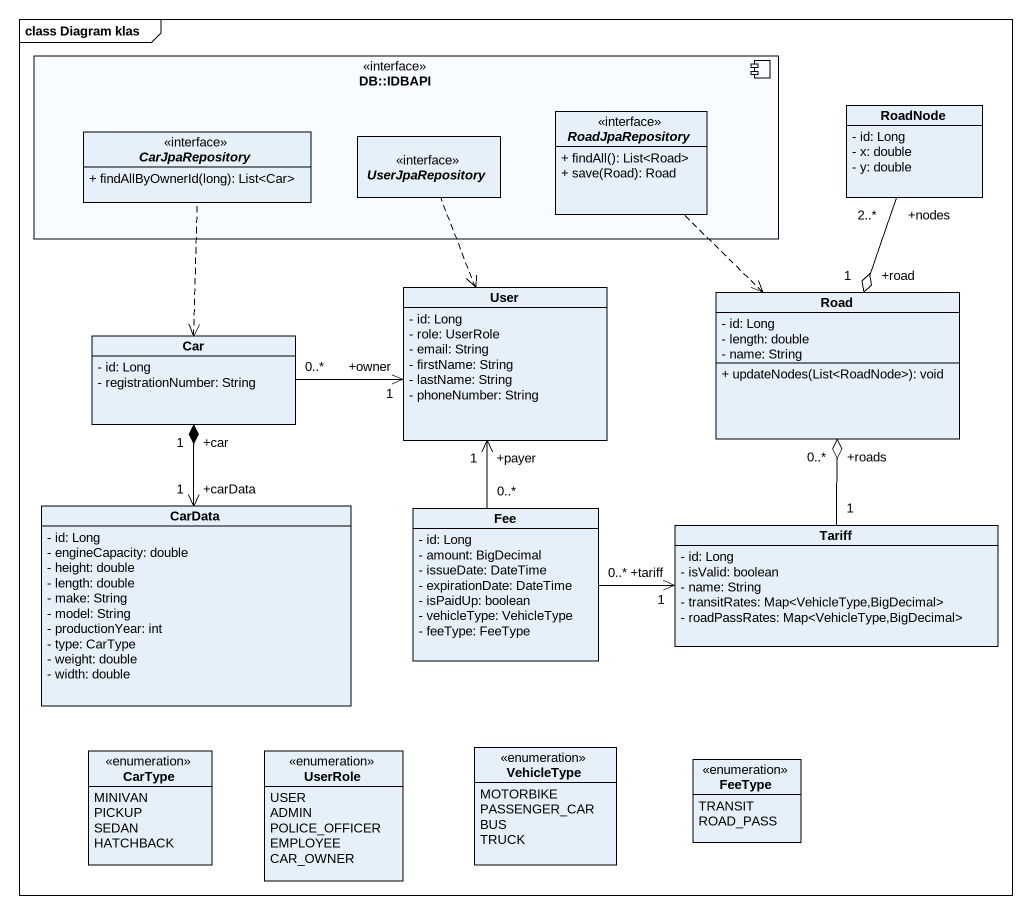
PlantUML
@startuml
mainframe class Diagram klas
hide circle
hide empty members
skinparam classAttributeIconSize 0
component "DB::IDBAPI" as DB_IDBAPI <<interface>> {
  interface CarJpaRepository {
    + findAllByOwnerId(long): List<Car>
  }
  interface UserJpaRepository
  interface RoadJpaRepository {
    + findAll(): List<Road>
    + save(Road): Road
  }
}
class RoadNode {
  - id: Long
  - x: double
  - y: double
}
class User {
  - id: Long
  - role: UserRole
  - email: String
  - firstName: String
  - lastName: String
  - phoneNumber: String
}
class Road {
  - id: Long
  - length: double
  - name: String
  + updateNodes(List<RoadNode>): void
}
class Car {
  - id: Long
  - registrationNumber: String
}
class CarData {
  - id: Long
  - engineCapacity: double
  - height: double
  - length: double
  - make: String
  - model: String
  - productionYear: int
  - type: CarType
  - weight: double
  - width: double
}
class Fee {
  - id: Long
  - amount: BigDecimal
  - issueDate: DateTime
  - expirationDate: DateTime
  - isPaidUp: boolean
  - vehicleType: VehicleType
  - feeType: FeeType
}
class Tariff {
  - id: Long
  - isValid: boolean
  - name: String
  - transitRates: Map<VehicleType,BigDecimal>
  - roadPassRates: Map<VehicleType,BigDecimal>
}
enum CarType {
  MINIVAN
  PICKUP
  SEDAN
  HATCHBACK
}
enum UserRole {
  USER
  ADMIN
  POLICE_OFFICER
  EMPLOYEE
  CAR_OWNER
}
enum VehicleType {
  MOTORBIKE
  PASSENGER_CAR
  BUS
  TRUCK
}
enum FeeType {
  TRANSIT
  ROAD_PASS
}
RoadNode "+nodes\n2..*" --o "+road\n1" Road
User <.up. UserJpaRepository
Road <.up. RoadJpaRepository
Car <.up. CarJpaRepository
Car "0..*" -right-> "+owner\n1" User
CarData "+carData\n1" <-up-* "+car\n1" Car
Fee "0..*" -up-> "+payer\n1" User
Fee "0..*" -right-> "+tariff\n1" Tariff
Tariff "1" -up-o "+roads\n0..*" Road
@enduml
